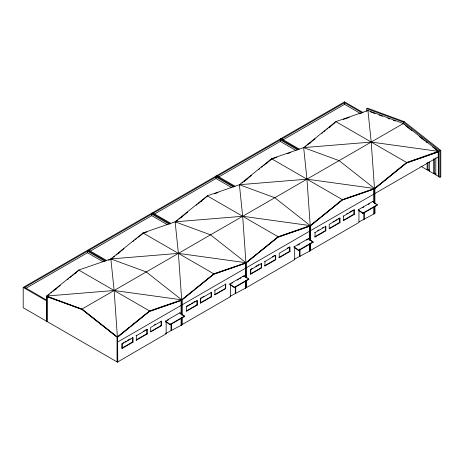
<?xml version="1.0" encoding="UTF-8"?>
<svg xmlns="http://www.w3.org/2000/svg" width="464" height="464" viewBox="0 0 464 464"><rect width="100%" height="100%" fill="white"/><g stroke="black" fill="none" stroke-linecap="round" stroke-linejoin="round"><path stroke-width="0.7" d="M366.757 111.348L366.757 108.675L367.61 108.187L404.202 121.626L440.8 150.44L406.626 162.504L374.489 188.5L342.351 199.613L310.219 225.608L278.081 236.721L245.943 262.717L178.402 253.385L110.861 258.935L78.723 270.054L46.586 296.044L46.586 321.239M48.059 295.278L49.178 294.373M50.849 293.022L51.962 292.117M53.076 291.218L60.326 285.354M67.576 279.49L68.689 278.591M69.803 277.687L71.473 276.335M72.593 275.436L78.723 270.477M55.471 289.507L56.585 288.608M74.982 273.725L76.096 272.826M117.038 361.914L46.945 321.448L46.945 296.6L81.995 309.471L117.038 337.067L117.038 361.914L117.398 362.123L117.398 336.928L114.127 290.493L110.861 258.935L142.993 232.945L175.131 221.833L242.672 216.276L310.219 225.608L310.219 240.723M112.334 258.17L111.383 259.167M113.448 257.265L114.562 256.366M116.238 255.014L117.351 254.11M118.465 253.211L124.039 248.698M132.959 241.483L134.073 240.584M135.192 239.679L136.863 238.328M137.976 237.423L143.156 233.462M118.627 253.303L119.741 252.399M181.673 314.934L181.673 299.819L178.402 253.385L175.131 221.833L207.269 195.837L239.401 184.724L306.948 179.174L374.489 188.5L374.489 202.896M176.604 221.061L177.718 220.162M178.837 219.257L187.752 212.042M196.115 205.279L197.229 204.375M198.348 203.476L207.269 196.26M181.227 217.546L182.346 216.647M200.738 201.765L201.857 200.866M245.943 277.112L245.943 262.717L242.672 216.276L239.401 184.724L271.539 158.729L303.676 147.616L371.217 142.065L438.758 151.392L438.758 176.587L439.947 177.271L440.8 176.778L440.8 150.44M241.993 183.054L243.107 182.149M244.221 181.25L251.471 175.386M258.715 169.522L259.834 168.623M261.505 167.272L262.618 166.367M263.732 165.468L271.701 159.251M244.383 181.343L245.502 180.444M246.616 179.539L247.73 178.64M266.127 163.757L267.241 162.852M239.401 184.724L274.81 197.728L310.219 225.608L306.948 179.174L303.676 147.616L335.808 121.62L367.946 110.507L403.355 123.511L438.758 151.392M305.15 146.85L306.263 145.945M307.377 145.046L315.184 138.73M321.871 133.319L322.99 132.42M324.104 131.515L325.218 130.616M326.888 129.259L328.007 128.36M329.121 127.455L335.252 122.496M309.772 143.335L310.886 142.431M329.283 127.554L330.397 126.649M110.861 258.935L146.264 271.939L181.673 299.819L149.536 310.932L117.398 336.928L81.995 309.047L46.586 296.044L114.127 290.493L181.673 299.819L213.805 273.83L245.943 262.717L210.54 234.83L175.131 221.833M126.521 329.759L117.607 336.968L117.769 361.908L117.398 362.123M127.635 328.854L129.311 327.503M130.425 326.604L131.538 325.699M132.652 324.8L148.816 311.727M117.769 337.067L149.536 311.367L181.302 300.382L181.302 314.58M181.876 314.83L181.876 299.866L191.91 291.752M193.024 290.847L194.694 289.495M195.808 288.591L211.416 275.97M212.529 275.071L213.643 274.166L244.737 263.413M182.039 314.865L182.039 299.959L213.805 274.265L245.578 263.274L245.578 276.764M257.294 253.738L246.152 262.757L246.314 277.756M258.407 252.839L276.799 237.962M246.314 262.85L278.081 237.156L309.848 226.171L309.848 240.364M310.422 240.613L310.422 225.649L320.456 217.535M321.569 216.636L322.683 215.731M323.797 214.832L339.961 201.759M341.075 200.854L342.188 199.955L373.955 188.97L374.117 202.548M310.584 240.648L310.584 225.742L342.351 200.048L374.117 189.063M374.692 203.51L374.692 188.541L385.839 179.527M386.953 178.623L402.561 166.002M403.674 165.103L405.345 163.746M374.854 203.539L374.854 188.639L406.626 162.939L438.393 151.954L438.393 176.796L438.231 151.861L406.626 162.939M363.057 112.561L344.561 101.877L23.2 287.413L23.2 307.736L46.945 321.448M46.586 300.916L23.2 287.413L24.696 287.413L87.47 251.169L104.986 261.284M25.949 288.277L87.47 252.758L87.47 250.311L88.966 250.311L151.745 214.061L169.256 224.176M90.219 251.169L151.745 215.65L151.745 213.202L153.236 213.202L216.015 176.958L233.531 187.067M154.495 214.061L216.015 178.541L216.015 176.094L217.512 176.094L280.285 139.85L297.801 149.959M218.764 176.958L280.285 141.433L280.285 138.985L281.781 138.985L344.561 102.741L362.077 112.856M283.04 139.85L344.561 104.33L360.197 113.355M46.945 296.6L81.484 309.128M366.757 108.675L403.355 122.113L404.202 121.626M81.995 309.047L403.355 123.511M117.038 337.067L82.72 309.819M117.607 342.061L181.14 305.376M181.876 304.952L245.41 268.273M246.152 267.844L309.685 231.165M310.422 230.736L373.955 194.056M374.692 193.633L438.231 156.948M122.473 343.314L123.673 342.618M124.874 341.927L126.075 341.231M127.275 340.541L130.268 338.813M143.237 331.325L144.432 330.635M145.632 329.939L146.833 329.249L147.192 329.457L147.192 333.952L136.399 340.182L136.039 339.973L146.833 333.744L147.192 333.952M154.495 324.823L155.695 324.133M186.748 306.205L190.344 304.129M191.545 303.433L192.746 302.743M193.94 302.047L195.141 301.356M200.309 302.87L211.103 296.635L211.103 292.14L211.462 292.349L211.462 296.844L200.668 303.073L200.309 302.87L200.309 298.375L201.509 297.679M202.71 296.989L203.911 296.299M251.018 269.097L252.219 268.407M255.815 266.324L258.813 264.596M272.38 256.766L274.775 255.38M287.239 248.188L288.44 247.492M317.689 230.602L318.89 229.912M322.486 227.836L323.686 227.145M333.053 221.734L334.248 221.044M335.449 220.354L336.649 219.658M337.85 218.967L339.051 218.271M346.712 213.846L347.913 213.156M349.114 212.466L352.71 210.389M122.235 343.865L133.029 337.635L133.029 342.13L122.235 348.36L121.875 348.151L121.875 343.656L122.235 343.865L122.235 348.36M136.039 335.478L136.399 335.687L147.192 329.457M186.505 306.756L197.299 300.527L197.299 305.022L186.505 311.251L186.505 306.756L186.145 306.547M200.309 298.375L200.668 298.578L211.462 292.349M214.571 290.139L214.931 290.348L225.724 284.113L225.724 288.608L214.931 294.843L214.571 294.634L225.365 288.405L225.724 288.608M250.78 269.654L261.574 263.419L261.574 267.914L250.78 274.143L250.421 273.94L250.421 269.445L250.78 269.654L250.78 274.143M264.584 261.267L264.944 261.476L275.738 255.241L275.738 259.736L264.944 265.971L264.584 265.762L275.378 259.527L275.738 259.736M314.691 232.336L315.05 232.545L325.844 226.31L325.844 230.805L315.05 237.04L314.691 236.831L325.484 230.596L325.844 230.805M340.008 218.138L329.214 224.367L329.214 228.862L340.008 222.627L340.008 218.138L339.648 217.929L339.648 222.424L329.452 228.305M343.116 215.928L343.476 216.131L354.27 209.902L354.27 214.397L343.476 220.626L343.116 220.417L353.91 214.188L354.27 214.397M429.606 170.317L427.994 169.389L427.141 169.876L427.141 162.789M165.503 321.076L179.893 312.765L184.51 316.071L184.51 316.523L170.114 324.835L165.503 321.529L165.503 321.076L170.114 324.382L170.114 324.835M229.773 283.968L244.168 275.662L248.779 278.963L248.779 279.421L234.39 287.726L229.773 284.42L229.773 283.968L234.39 287.274L234.39 287.726M294.048 246.86L308.438 238.554L313.049 241.86L313.049 242.312L298.659 250.618L294.048 247.318L294.048 246.86L298.659 250.166L298.659 250.618M358.318 209.757L372.714 201.446L377.325 204.752L377.325 205.204L362.929 213.515L358.318 210.209L358.318 209.757L362.929 213.057L362.929 213.515M167.382 320.444L168.635 319.725M231.652 283.336L232.905 282.617M237.284 280.088L238.537 279.363M239.789 278.644L241.036 277.919M242.916 276.834L244.168 276.115L244.168 275.662M297.801 245.149L299.68 244.064M306.565 240.091L308.438 239.006L308.438 238.554M362.697 207.681L363.95 206.956M368.329 204.427L369.582 203.708M121.875 348.151L132.669 341.922L133.029 342.13M150.301 331.743L161.095 325.508L161.455 325.716L161.455 321.221L150.661 327.456L150.661 331.951L161.455 325.716M186.145 311.042L196.939 304.813L197.299 305.022M250.421 273.94L261.215 267.705L261.574 267.914M278.841 257.526L289.635 251.297L289.994 251.505L289.994 247.01L279.2 253.24L279.2 257.735L289.994 251.505M170.114 324.382L184.51 316.071M234.39 287.274L248.779 278.963M298.659 250.166L313.049 241.86M362.929 213.057L377.325 204.752M436.119 174.075L434.501 173.147L433.654 173.635L433.654 158.746M182.039 317.701L182.039 324.8L165.683 333.529L166.141 333.79L166.141 322.347L165.683 322.08M230.55 296.078L246.314 287.692L246.314 280.598M310.584 243.49L310.584 250.589L294.228 259.312L294.686 259.579L294.686 248.13M359.095 221.862L374.854 213.481L374.854 206.381M181.134 324.893L181.476 324.713M166.141 333.79L117.769 361.908M181.876 317.649L181.876 324.707L230.417 296.682L230.417 285.238M294.686 259.579L246.314 287.692M310.422 243.438L310.422 250.49L358.956 222.471L358.956 211.027M438.393 176.796L438.758 176.587M343.25 119.474L349.334 117.369M359.472 113.866L361.502 113.164M272.217 158.92L276.944 157.284M287.088 153.775L290.47 152.61M214.704 193.691L218.086 192.519M143.672 233.131L147.053 231.965M108.472 260.188L110.664 259.579M309.007 226.31L278.081 237.156M181.302 300.382L149.536 311.367M370.342 111.83L375.057 113.558M379.1 115.043L382.469 116.278M387.858 118.262L389.882 119.004M393.246 120.24L395.27 120.982M403.947 124.416L404.544 124.636M303.676 147.616L339.08 160.619L374.489 188.5L371.217 142.065L367.946 110.507M420.894 166.269L438.387 176.366M335.808 121.62L406.626 162.504M281.781 138.985L299.297 149.101M280.285 138.985L298.752 149.646M280.285 141.433L295.928 150.464M374.854 213.481L374.692 206.329M374.129 213.486L374.489 213.689L374.489 206.492M271.539 158.729L342.351 199.613M354.27 209.902L353.91 209.693L353.91 214.188M339.648 222.424L340.008 222.627M325.844 226.31L325.484 226.101L325.484 230.596M309.848 226.171L309.685 239.633M217.512 176.094L235.022 186.203M216.015 176.094L234.477 186.754M216.015 178.541L231.652 187.572M207.269 195.837L278.081 236.721M245.578 263.274L245.41 276.735M153.236 213.202L170.752 223.312M151.745 213.202L170.207 223.863M151.745 215.65L167.382 224.68M245.584 287.697L245.943 287.906L245.943 280.708M142.993 232.945L213.805 273.83M229.958 296.421L230.417 296.682M211.103 296.635L211.462 296.844M88.966 250.311L106.482 260.42M87.47 250.311L105.937 260.965M87.47 252.758L103.107 261.783M181.296 324.8L181.673 325.015L181.673 317.817M78.723 270.054L149.536 310.932M24.696 287.413L46.586 300.057M373.288 202.31L375.596 203.963M309.018 239.418L313.049 242.312M244.743 276.527L247.051 278.18M184.51 316.523L179.893 313.223L179.893 312.765M403.355 122.113L439.947 150.933L439.947 177.271M405.64 125.75L411.852 130.645M419.189 136.422L424.838 140.87M425.964 141.758L427.095 142.645M432.738 147.094L437.819 151.096M435.806 157.864L435.806 174.882M434.501 158.966L434.501 173.147M429.299 161.907L429.299 171.123M427.994 162.296L427.994 169.389M374.117 206.805L374.117 213.904M373.955 188.97L373.955 202.524M373.955 207.46L373.955 213.811M372.714 201.446L372.714 201.898M364.292 212.239L364.292 219.391M363.834 212.692L363.834 219.124M344.561 101.877L344.561 104.33M343.476 216.131L343.476 220.626M315.05 232.545L315.05 237.04M310.219 243.6L310.219 250.798M309.848 243.913L309.848 251.012M309.685 243.861L309.685 250.92M300.017 249.348L300.017 256.499M299.558 249.081L299.558 256.232M289.635 246.802L289.635 251.297M275.378 255.676L275.378 259.527M264.944 261.476L264.944 265.971M261.215 263.21L261.215 267.705M245.578 281.022L245.578 288.121M245.41 281.677L245.41 288.022M235.747 286.45L235.747 293.608M235.289 286.903L235.289 293.341M225.365 283.91L225.365 288.405M214.931 290.348L214.931 294.843M200.668 298.578L200.668 303.073M196.939 300.318L196.939 304.813M181.302 318.13L181.302 325.223M181.14 300.289L181.14 313.844M181.14 318.078L181.14 325.131M171.471 323.559L171.471 330.71M171.013 323.298L171.013 330.449M161.095 321.013L161.095 325.508M146.833 329.249L146.833 333.744M136.399 335.687L136.399 340.182M132.669 337.427L132.669 341.922M47.113 296.508L47.113 321.349"/></g></svg>
